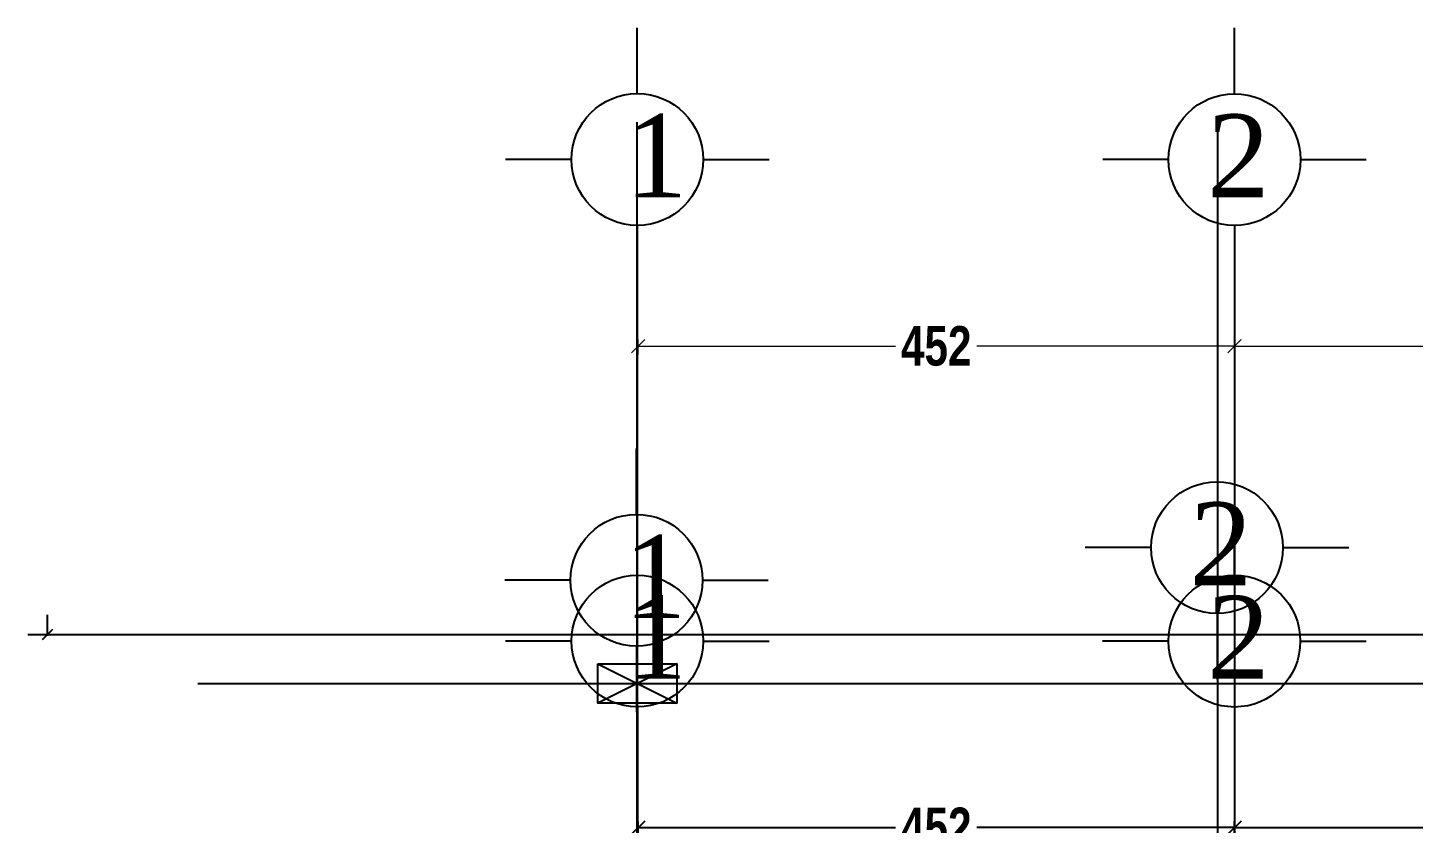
# Model space of a CAD drawing. Extents: x 285329 to 658348, y -83126 to -16980.
# Drawn here: x 322129 to 323180, y -33968 to -33365 of the extents above; entities that cross this region are included whole.
import ezdxf

# ---------------------------------------------------------------- set-up
doc = ezdxf.new("R2010")
doc.units = 0
doc.layers.get('0').update_dxf_attribs({"linetype": 'CONTINUOUS'})
doc.layers.get('DEFPOINTS').update_dxf_attribs({"color": 9, "linetype": 'CONTINUOUS'})
for name, color, linetype in [('AXIS', 1, 'CONTINUOUS'), ('COLUMN', 5, 'CONTINUOUS'), ('DIM', 3, 'CONTINUOUS'), ('TEXT', 3, 'CONTINUOUS'), ('WALL', 7, 'CONTINUOUS')]:
    doc.layers.add(name, color=color, linetype=linetype)
doc.layers.add('VIS', color=8, linetype='CONTINUOUS', lineweight=18)
doc.styles.add('CITYBLUEPRINT', font='cityb___.ttf', dxfattribs={"width": 0.8})
doc.styles.get("Standard").update_dxf_attribs({"font": 'sanss___.ttf', "height": 15})
doc.styles.add('style2', font='romantic.ttf', dxfattribs={"height": 50})
doc.dimstyles.new('50', dxfattribs={"dimtxt": 30, "dimasz": 10, "dimexe": 5, "dimexo": 6, "dimgap": 5, "dimtad": 0, "dimdec": 0, "dimdsep": 46, "dimtxsty": 'CITYBLUEPRINT', "dimblk1": 'OBLIQUE', "dimblk2": 'OBLIQUE', "dimsah": 1, "dimcen": 0.05, "dimdle": 0.03, "dimclre": 22, "dimclrt": 7, "dimadec": 0, "dimazin": 0, "dimtfac": 1, "dimtdec": 0, "dimtix": 1, "dimtmove": 0, "dimatfit": 3, "dimldrblk": 'OBLIQUE', "dimfxl": 1, "dimtolj": 1, "dimtzin": 0, "dimarcsym": 0})
doc.dimstyles.new('STANDARD$0', dxfattribs={"dimscale": 0, "dimtxt": 50, "dimasz": 8, "dimexe": 15, "dimexo": 0.0625, "dimgap": 2, "dimtad": 1, "dimdec": 0, "dimzin": 0, "dimdsep": 46, "dimtxsty": 'Standard', "dimblk1": 'ARCHTICK', "dimblk2": 'ARCHTICK', "dimsah": 1, "dimcen": 0.09, "dimdle": 15, "dimclrd": 3, "dimclre": 3, "dimclrt": 3, "dimazin": 0, "dimtfac": 1, "dimtdec": 0, "dimtofl": 0, "dimtmove": 1, "dimatfit": 3, "dimldrblk": 'ARCHTICK', "dimfxl": 1.0455, "dimfxlon": 1, "dimtolj": 1, "dimtzin": 0, "dimarcsym": 0})

# ---------------------------------------------------------------- blocks, each defined once
blk = doc.blocks.new('_ARCHTICK')
at = {"color": 0, "linetype": 'ByBlock', "const_width": 0.15}
blk.add_lwpolyline([(-0.5, -0.5), (0.5, 0.5)], dxfattribs=at)
blk = doc.blocks.new('*D2213')
at = {"layer": 'DEFPOINTS', "color": 0, "linetype": 'Continuous', "lineweight": 5, "transparency": 16777216}
for p in [(159633.4, -32668.3), (157318.4, -32770), (159633.4, -32770)]:
    blk.add_point(p, dxfattribs=at)
at = {"layer": 'WALL', "color": 3, "linetype": 'Continuous', "lineweight": -2, "transparency": 16777216}
for p, q in [((157318.4, -32669.3), (157318.4, -32653.3)), ((159633.4, -32669.3), (159633.4, -32653.3)), ((157303.4, -32668.3), (159648.4, -32668.3))]:
    blk.add_line(p, q, dxfattribs=at)
at = {"layer": 'WALL', "color": 3, "linetype": 'Continuous', "lineweight": -2, "transparency": 16777216, "xscale": 8, "yscale": 8, "zscale": 8, "rotation": 180}
blk.add_blockref('_ARCHTICK', (157318.4, -32668.3), dxfattribs=at)
at = {"layer": 'WALL', "color": 3, "linetype": 'Continuous', "lineweight": -2, "transparency": 16777216, "xscale": 8, "yscale": 8, "zscale": 8}
blk.add_blockref('_ARCHTICK', (159633.4, -32668.3), dxfattribs=at)
at = {"layer": 'WALL', "color": 3, "linetype": 'Continuous', "transparency": 16777216, "insert": (158475.9, -32658.5), "char_height": 15, "attachment_point": 5}
blk.add_mtext('\\A1;2315', dxfattribs=at)
blk = doc.blocks.new('_Oblique')
at = {"color": 0, "lineweight": -2}
blk.add_line((-0.5, -0.5), (0.5, 0.5), dxfattribs=at)
blk = doc.blocks.new('*D3052')
at = {"layer": 'DEFPOINTS', "color": 0, "linetype": 'Continuous', "lineweight": 5, "transparency": 16777216}
for p in [(323044.4, -33971.7), (322591.9, -33984.1), (323044.4, -33984.1)]:
    blk.add_point(p, dxfattribs=at)
at = {"layer": 'DIM', "color": 22, "linetype": 'Continuous', "lineweight": -2, "transparency": 16777216}
for p, q in [((322591.9, -33978.1), (322591.9, -33966.7)), ((323044.4, -33978.1), (323044.4, -33966.7))]:
    blk.add_line(p, q, dxfattribs=at)
at = {"layer": 'DIM', "color": 0, "linetype": 'Continuous', "lineweight": -2, "transparency": 16777216}
for p, q in [((322591.9, -33971.7), (322787.3, -33971.7)), ((323044.4, -33971.7), (322849, -33971.7))]:
    blk.add_line(p, q, dxfattribs=at)
at = {"layer": 'DIM', "color": 0, "linetype": 'Continuous', "lineweight": -2, "transparency": 16777216, "xscale": 10, "yscale": 10, "zscale": 10, "rotation": 180}
blk.add_blockref('_Oblique', (322591.9, -33971.7), dxfattribs=at)
at = {"layer": 'DIM', "color": 0, "linetype": 'Continuous', "lineweight": -2, "transparency": 16777216, "xscale": 10, "yscale": 10, "zscale": 10}
blk.add_blockref('_Oblique', (323044.4, -33971.7), dxfattribs=at)
at = {"layer": 'DIM', "color": 7, "linetype": 'Continuous', "lineweight": 5, "transparency": 16777216, "insert": (322818.2, -33971.7), "char_height": 30, "attachment_point": 5, "style": 'CITYBLUEPRINT'}
blk.add_mtext('\\A1;452', dxfattribs=at)
blk = doc.blocks.new('*D3053')
at = {"layer": 'DEFPOINTS', "color": 0, "linetype": 'Continuous', "lineweight": 5, "transparency": 16777216}
for p in [(323684.7, -33971.7), (323684.7, -33971.7), (323044.4, -33984.1)]:
    blk.add_point(p, dxfattribs=at)
at = {"layer": 'DIM', "color": 22, "linetype": 'Continuous', "lineweight": -2, "transparency": 16777216}
for p, q in [((323044.4, -33978.1), (323044.4, -33966.7)), ((323684.7, -33965.7), (323684.7, -33966.7))]:
    blk.add_line(p, q, dxfattribs=at)
at = {"layer": 'DIM', "color": 0, "linetype": 'Continuous', "lineweight": -2, "transparency": 16777216}
for p, q in [((323044.4, -33971.7), (323331.1, -33971.7)), ((323684.7, -33971.7), (323398, -33971.7))]:
    blk.add_line(p, q, dxfattribs=at)
at = {"layer": 'DIM', "color": 0, "linetype": 'Continuous', "lineweight": -2, "transparency": 16777216, "xscale": 10, "yscale": 10, "zscale": 10, "rotation": 180}
blk.add_blockref('_Oblique', (323044.4, -33971.7), dxfattribs=at)
at = {"layer": 'DIM', "color": 0, "linetype": 'Continuous', "lineweight": -2, "transparency": 16777216, "xscale": 10, "yscale": 10, "zscale": 10}
blk.add_blockref('_Oblique', (323684.7, -33971.7), dxfattribs=at)
at = {"layer": 'DIM', "color": 7, "linetype": 'Continuous', "lineweight": 5, "transparency": 16777216, "insert": (323364.5, -33971.7), "char_height": 30, "attachment_point": 5, "style": 'CITYBLUEPRINT'}
blk.add_mtext('\\A1;640', dxfattribs=at)
blk = doc.blocks.new('COLUMN')
at = {"layer": 'AXIS'}
for p, q in [((236924.7, -9644.3), (236984.7, -9674.3)), ((236984.7, -9644.3), (236924.7, -9674.3))]:
    blk.add_line(p, q, dxfattribs=at)
at = {"layer": 'COLUMN'}
blk.add_lwpolyline([(236924.7, -9644.3), (236984.7, -9644.3), (236984.7, -9674.3), (236924.7, -9674.3)], close=True, dxfattribs=at)
blk = doc.blocks.new('*D2202')
at = {"layer": 'DEFPOINTS', "color": 0, "linetype": 'Continuous', "lineweight": 5, "transparency": 16777216}
for p in [(328031, -10833.2), (327578.5, -10845.6), (328031, -10845.6)]:
    blk.add_point(p, dxfattribs=at)
at = {"layer": 'VIS', "color": 22, "linetype": 'Continuous', "lineweight": -2, "transparency": 16777216}
for p, q in [((327578.5, -10839.6), (327578.5, -10828.2)), ((328031, -10839.6), (328031, -10828.2))]:
    blk.add_line(p, q, dxfattribs=at)
at = {"layer": 'VIS', "color": 24, "linetype": 'Continuous', "lineweight": -2, "transparency": 16777216}
for p, q in [((327578.5, -10833.2), (327773.9, -10833.2)), ((328031, -10833.2), (327835.6, -10833.2))]:
    blk.add_line(p, q, dxfattribs=at)
at = {"layer": 'VIS', "color": 24, "linetype": 'Continuous', "lineweight": -2, "transparency": 16777216, "xscale": 10, "yscale": 10, "zscale": 10, "rotation": 180}
blk.add_blockref('_Oblique', (327578.5, -10833.2), dxfattribs=at)
at = {"layer": 'VIS', "color": 24, "linetype": 'Continuous', "lineweight": -2, "transparency": 16777216, "xscale": 10, "yscale": 10, "zscale": 10}
blk.add_blockref('_Oblique', (328031, -10833.2), dxfattribs=at)
at = {"layer": 'VIS', "color": 30, "linetype": 'Continuous', "lineweight": 5, "transparency": 16777216, "insert": (327804.7, -10833.2), "char_height": 30, "attachment_point": 5, "style": 'CITYBLUEPRINT'}
blk.add_mtext('\\A1;452', dxfattribs=at)
blk = doc.blocks.new('*D2203')
at = {"layer": 'DEFPOINTS', "color": 0, "linetype": 'Continuous', "lineweight": 5, "transparency": 16777216}
for p in [(328671.3, -10833.2), (328671.3, -10833.2), (328031, -10845.6)]:
    blk.add_point(p, dxfattribs=at)
at = {"layer": 'VIS', "color": 22, "linetype": 'Continuous', "lineweight": -2, "transparency": 16777216}
for p, q in [((328031, -10839.6), (328031, -10828.2)), ((328671.3, -10827.2), (328671.3, -10828.2))]:
    blk.add_line(p, q, dxfattribs=at)
at = {"layer": 'VIS', "color": 24, "linetype": 'Continuous', "lineweight": -2, "transparency": 16777216}
for p, q in [((328030.9, -10833.2), (328317.6, -10833.2)), ((328671.3, -10833.2), (328384.6, -10833.2))]:
    blk.add_line(p, q, dxfattribs=at)
at = {"layer": 'VIS', "color": 24, "linetype": 'Continuous', "lineweight": -2, "transparency": 16777216, "xscale": 10, "yscale": 10, "zscale": 10, "rotation": 180}
blk.add_blockref('_Oblique', (328031, -10833.2), dxfattribs=at)
at = {"layer": 'VIS', "color": 24, "linetype": 'Continuous', "lineweight": -2, "transparency": 16777216, "xscale": 10, "yscale": 10, "zscale": 10}
blk.add_blockref('_Oblique', (328671.3, -10833.2), dxfattribs=at)
at = {"layer": 'VIS', "color": 30, "linetype": 'Continuous', "lineweight": 5, "transparency": 16777216, "insert": (328351.1, -10833.2), "char_height": 30, "attachment_point": 5, "style": 'CITYBLUEPRINT'}
blk.add_mtext('\\A1;640', dxfattribs=at)
blk = doc.blocks.new('site77')
at = {"layer": 'WALL', "linetype": 'Continuous'}
dim = blk.add_linear_dim(base=(159633.4, -32668.3), p1=(157318.4, -32770), p2=(159633.4, -32770), dimstyle='STANDARD$0', override={"dimscale": 1}, dxfattribs=at)
dim.commit()
dim.dimension.update_dxf_attribs({"geometry": '*D2213', "text_midpoint": (158475.9, -32658.5)})
blk = doc.blocks.new('cbcb')
at = {"layer": 'AXIS'}
for p, q in [((327577.9, -10641.6), (327577.9, -10591.6)), ((328031, -10641.7), (328031, -10591.7)), ((327527.9, -10691.6), (327477.9, -10691.6)), ((327627.9, -10691.6), (327677.9, -10691.6)), ((327981, -10691.7), (327931, -10691.7)), ((328081, -10691.7), (328131, -10691.7)), ((327577.9, -10741.6), (327577.9, -14318.5)), ((327577.9, -10741.6), (327577.9, -10791.6)), ((328031, -10741.7), (328030.4, -14326.1)), ((328031, -10741.7), (328031, -10791.7)), ((327244.3, -11089.2), (329572, -11089.2))]:
    blk.add_line(p, q, dxfattribs=at)
for centre in [(327577.9, -10691.6), (328031, -10691.7)]:
    blk.add_circle(centre, 50, dxfattribs=at)
at = {"layer": 'WALL', "linetype": 'Continuous'}
blk.add_blockref('COLUMN', (90623.2, -1429.9), dxfattribs=at)
at = {"layer": 'TEXT', "char_height": 63, "width": 240.461, "attachment_point": 1, "style": 'style2'}
for s, insert in [('1', (327568.3, -10657.2)), ('2', (328010.2, -10657.3))]:
    blk.add_mtext(s, dxfattribs=dict(at, insert=insert))
at = {"layer": 'VIS', "linetype": 'Continuous', "lineweight": 5}
dim = blk.add_linear_dim(base=(328030.9661, -10833.1982), p1=(327578.4893, -10845.6435), p2=(328030.9661, -10845.6435), dimstyle='50', dxfattribs=at)
dim.commit()
dim.dimension.update_dxf_attribs({"geometry": '*D2202', "text_midpoint": (327804.7277, -10833.1982)})
dim = blk.add_linear_dim(base=(328671.3, -10833.2), p1=(328031, -10845.6), p2=(328671.3, -10833.2), dimstyle='50', override={"dimtmove": 1}, dxfattribs=at)
dim.commit()
dim.dimension.update_dxf_attribs({"geometry": '*D2203', "text_midpoint": (328351.1, -10833.2)})

msp = doc.modelspace()

# ---------------------------------------------------------------- linework, layer by layer
at = {"layer": 'AXIS'}
for p, q in [((322591.03, -33436.35), (322591.03, -37458.98)), ((323031.5, -33436.35), (323031.5, -37466.55)), ((322590.7, -33734.02), (322590.7, -33684.02)), ((322981.18, -33759.25), (322931.18, -33759.25)), ((323081.18, -33759.25), (323131.18, -33759.25)), ((322540.7, -33784.02), (322490.7, -33784.02)), ((322640.7, -33784.02), (322690.7, -33784.02)), ((323031.18, -33809.25), (323031.18, -33859.25)), ((322590.7, -33834.02), (322590.7, -33884.02))]:
    msp.add_line(p, q, dxfattribs=at)
for centre in [(323031.18, -33759.25), (322590.7, -33784.02)]:
    msp.add_circle(centre, 50, dxfattribs=at)
at = {"layer": 'DIM'}
for p, q in [((322591.37, -33780.1), (322591.37, -33730.1)), ((323044.38, -33780.17), (323044.38, -33730.17)), ((322541.37, -33830.1), (322491.37, -33830.1)), ((322641.37, -33830.1), (322691.37, -33830.1)), ((322994.38, -33830.17), (322944.38, -33830.17)), ((323094.38, -33830.17), (323144.38, -33830.17)), ((322591.36, -33880.1), (322591.37, -37456.98)), ((322591.37, -33880.1), (322591.37, -33930.1)), ((323044.38, -33880.17), (323043.85, -37464.54)), ((323044.38, -33880.17), (323044.38, -33930.17))]:
    msp.add_line(p, q, dxfattribs=at)
for centre in [(322591.37, -33830.1), (323044.38, -33830.17)]:
    msp.add_circle(centre, 50, dxfattribs=at)

# ---------------------------------------------------------------- block references
at = {"layer": 'VIS', "linetype": 'Continuous', "lineweight": 5}
msp.add_blockref('cbcb', (-4986.58, -22773.18), dxfattribs=at)
at = {"layer": 'WALL', "linetype": 'Continuous'}
msp.add_blockref('site77', (164825.34, -1156.83), dxfattribs=at)

# ---------------------------------------------------------------- texts
at = {"layer": 'DIM', "char_height": 63, "width": 240.4607, "attachment_point": 1, "style": 'style2'}
for s, insert in [('1', (322581.69, -33795.7)), ('2', (323023.61, -33795.77))]:
    msp.add_mtext(s, dxfattribs=dict(at, insert=insert))
at = {"layer": 'TEXT', "char_height": 63, "width": 240.4607, "attachment_point": 1, "style": 'style2'}
for s, insert in [('2', (323010.41, -33724.85)), ('1', (322581.01, -33749.62))]:
    msp.add_mtext(s, dxfattribs=dict(at, insert=insert))

# ---------------------------------------------------------------- dimensions: what is measured, and where the dimension line sits
at = {"layer": 'DIM', "linetype": 'Continuous', "lineweight": 5}
dim = msp.add_linear_dim(base=(323044.39, -33971.68), p1=(322591.91, -33984.12), p2=(323044.39, -33984.12), dimstyle='50', dxfattribs=at)
dim.commit()
dim.dimension.update_dxf_attribs({"geometry": '*D3052', "text_midpoint": (322818.15, -33971.68)})
dim = msp.add_linear_dim(base=(323684.71, -33971.68), p1=(323044.39, -33984.12), p2=(323684.71, -33971.68), dimstyle='50', override={"dimtmove": 1}, dxfattribs=at)
dim.commit()
dim.dimension.update_dxf_attribs({"geometry": '*D3053', "text_midpoint": (323364.55, -33971.68)})

doc.saveas('drawing.dxf')
